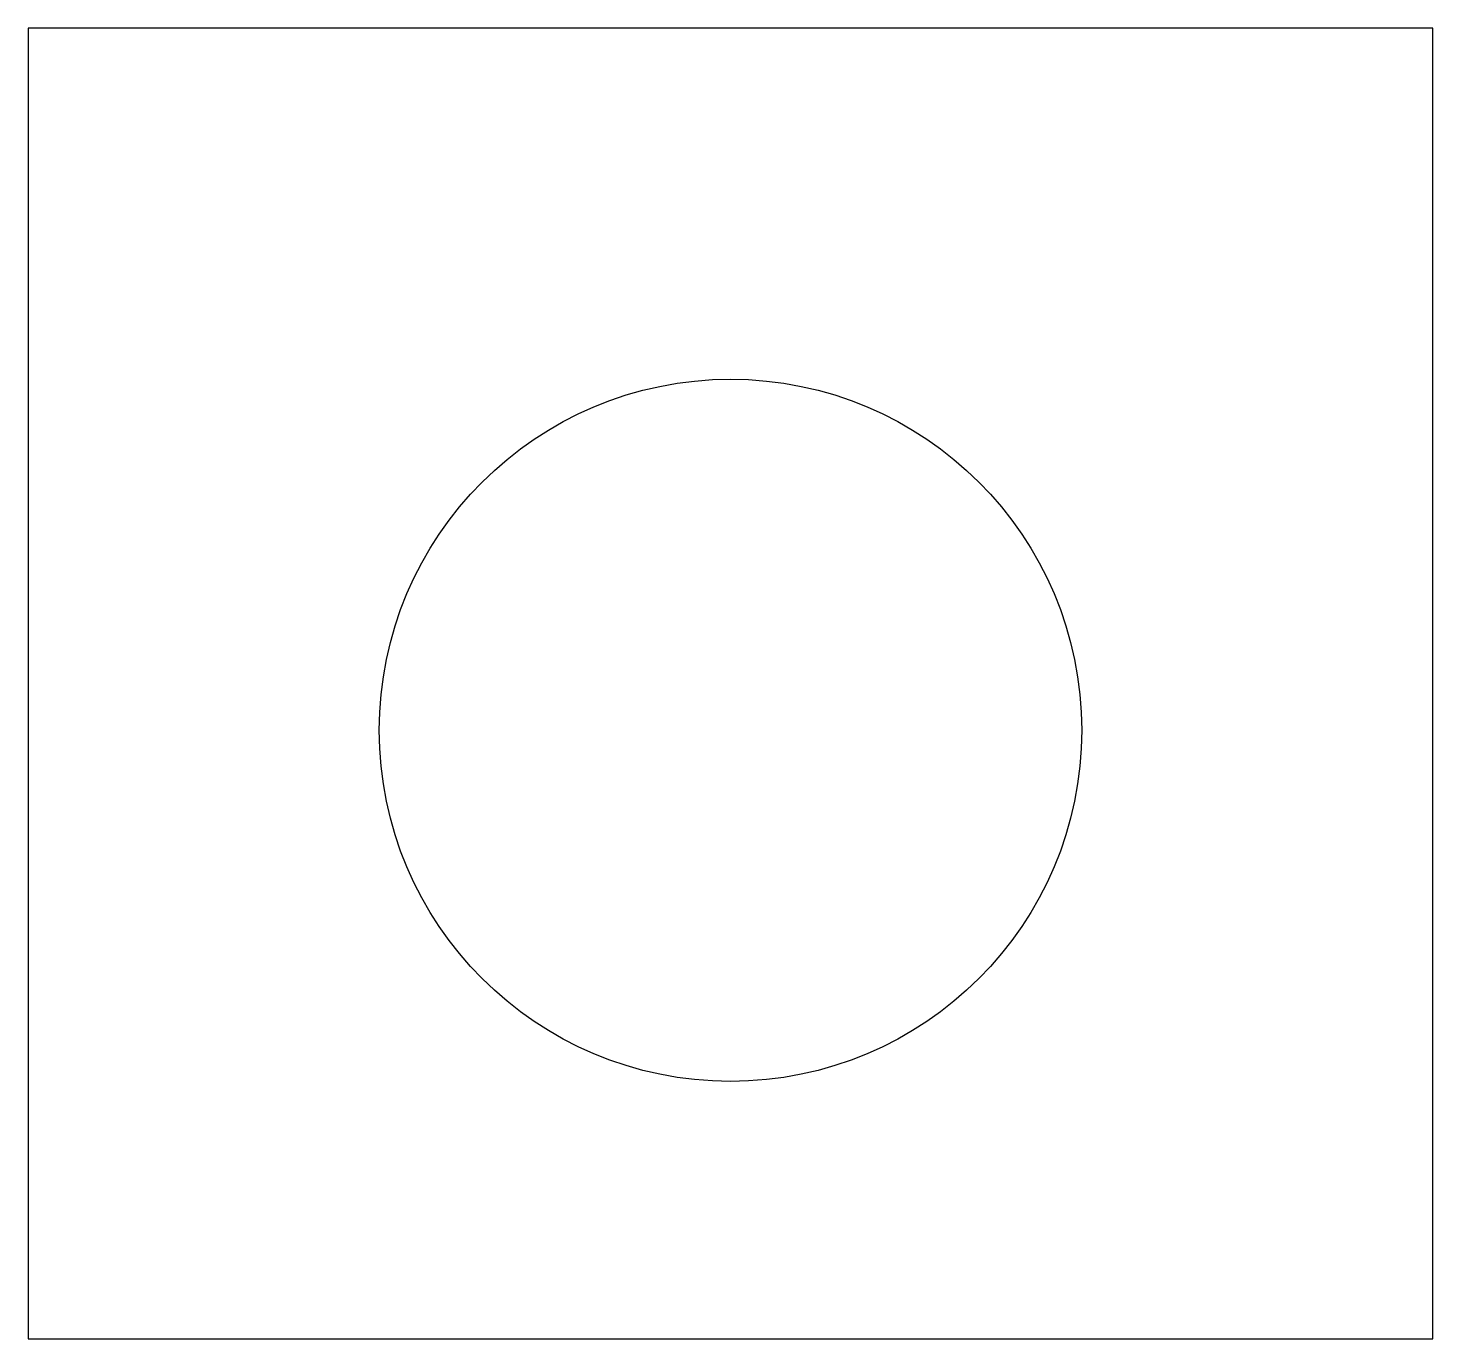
# Model space of a CAD drawing. Header units: millimetres. Extents: x -7.5 to 7.5, y -6.5 to 7.5.
import ezdxf

# ---------------------------------------------------------------- set-up
doc = ezdxf.new("R2010")
doc.units = ezdxf.units.MM
doc.layers.get('0').update_dxf_attribs({"linetype": 'CONTINUOUS'})

msp = doc.modelspace()

# ---------------------------------------------------------------- linework, layer by layer
msp.add_lwpolyline([(-7.5, -6.5), (7.5, -6.5), (7.5, 7.5), (-7.5, 7.5)], close=True)
msp.add_circle((0, 0), 3.75)

doc.saveas('drawing.dxf')
